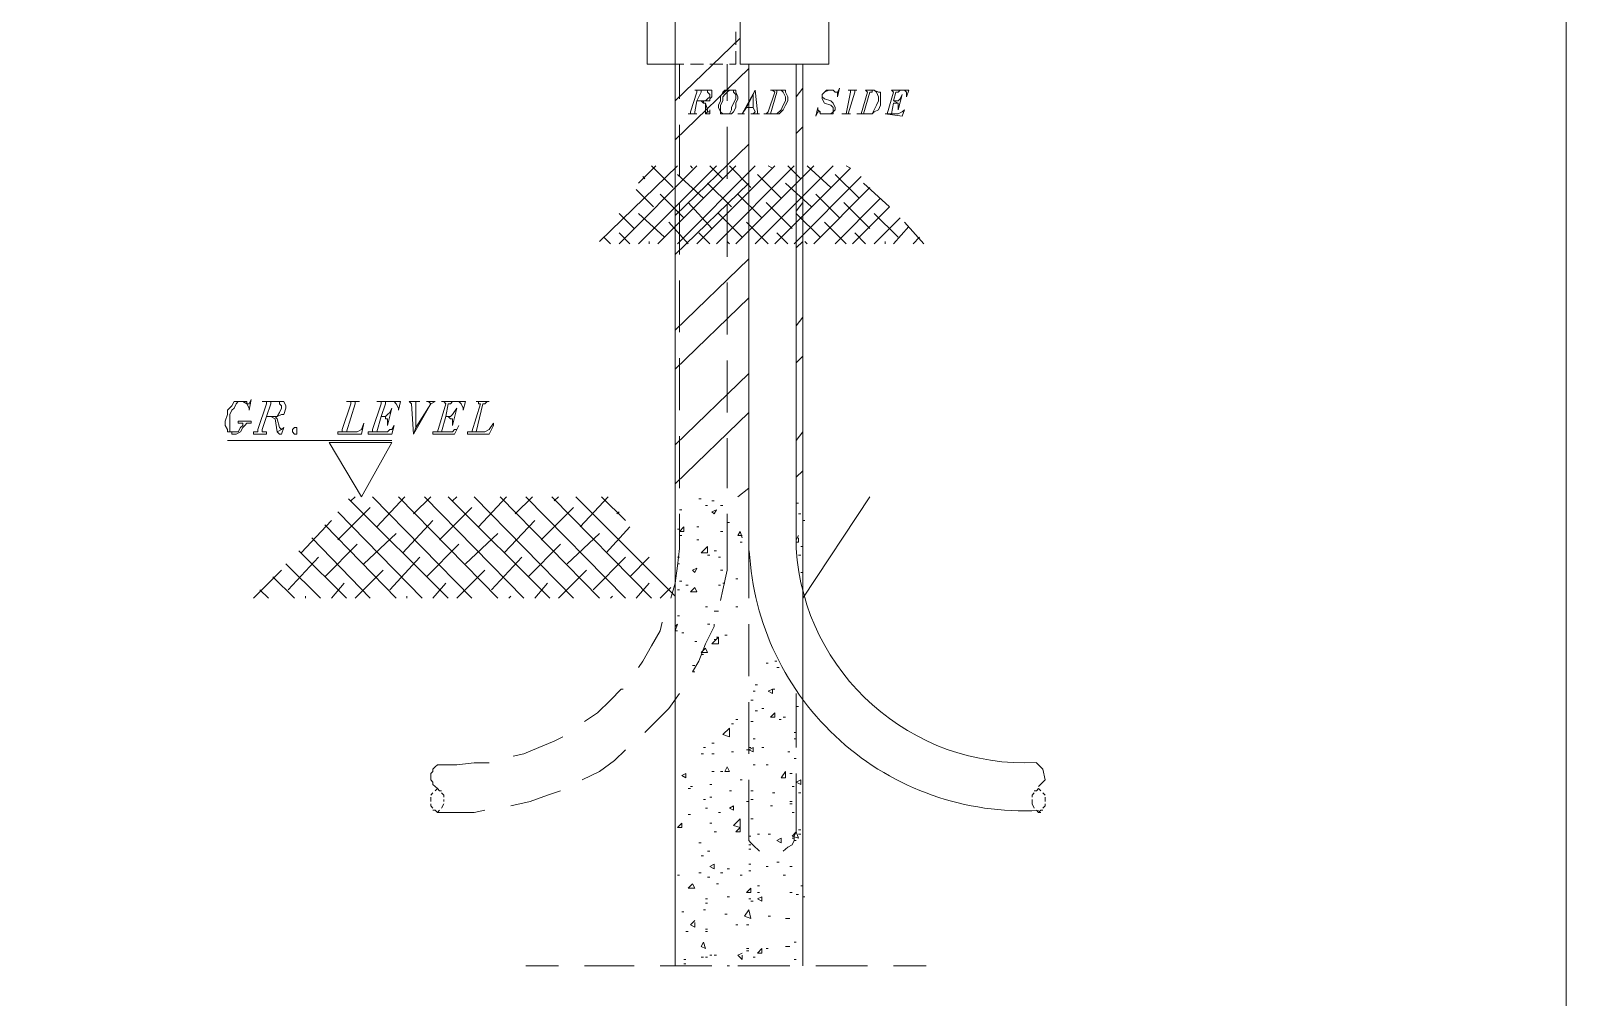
# Model space of a CAD drawing. Header units: inches. Extents: x 0.2 to 10.8, y 0.5 to 8.
# Drawn here: x 4.558 to 5.742, y 4.074 to 4.819 of the extents above; entities that cross this region are included whole.
import ezdxf

# ---------------------------------------------------------------- set-up
doc = ezdxf.new("R2010")
doc.units = ezdxf.units.IN
doc.header["$MEASUREMENT"] = 0
doc.layers.add('PDF_Geometry', color=7, linetype='Continuous')

msp = doc.modelspace()

# ---------------------------------------------------------------- linework, layer by layer
at = {"layer": 'PDF_Geometry', "lineweight": 13}
for points in [[(0.7617, 6.8167), (5.7417, 6.8167), (5.7417, 1.3367), (0.7617, 1.3367), (0.7617, 6.8167)], [(3.0667, 6.8167), (5.7417, 6.8167), (5.7417, 1.3367), (3.0667, 1.3367), (3.0667, 6.8167)], [(5.055, 4.0983), (5.055, 5.57)], [(5.0333, 4.7933), (5.0333, 5.385)], [(5.1733, 4.7933), (5.1733, 5.385)], [(5.105, 4.7933), (5.105, 4.8917)], [(5.1017, 4.8083), (5.1017, 4.8183)], [(5.055, 4.765), (5.105, 4.8133)], [(5.055, 4.7933), (5.0333, 4.7933)], [(5.0617, 4.7933), (5.055, 4.7933)], [(5.0583, 4.7667), (5.0583, 4.7933)], [(5.0767, 4.7933), (5.0667, 4.7933)], [(5.0917, 4.7933), (5.0817, 4.7933)], [(5.095, 4.765), (5.095, 4.7933)], [(5.1017, 4.7933), (5.0967, 4.7933)], [(5.1017, 4.7933), (5.1017, 4.8033)], [(5.105, 4.7933), (5.1733, 4.7933)], [(5.1117, 4.4167), (5.1117, 4.7933)], [(5.1483, 4.42), (5.1483, 4.7933)], [(5.1533, 4.7933), (5.1533, 4.0983)], [(5.055, 4.735), (5.1117, 4.79)], [(5.0717, 4.7733), (5.0717, 4.7733), (5.0717, 4.7717), (5.0667, 4.7567), (5.0667, 4.755), (5.065, 4.755), (5.065, 4.755), (5.065, 4.755), (5.0717, 4.755), (5.0717, 4.755), (5.07, 4.755), (5.07, 4.755), (5.07, 4.7567), (5.0717, 4.765), (5.075, 4.765), (5.0767, 4.765), (5.0783, 4.765), (5.0717, 4.765), (5.075, 4.7717), (5.075, 4.7733), (5.0767, 4.7733), (5.08, 4.7733), (5.0717, 4.7733)], [(5.08, 4.7733), (5.07, 4.7733), (5.07, 4.7733), (5.0717, 4.7733), (5.08, 4.7733), (5.08, 4.7717), (5.0817, 4.77), (5.0817, 4.7683), (5.08, 4.7667), (5.0783, 4.765), (5.0717, 4.765), (5.0783, 4.765), (5.0817, 4.765), (5.0817, 4.7667), (5.0833, 4.7683), (5.0833, 4.77), (5.0833, 4.7733), (5.08, 4.7733)], [(5.1, 4.7733), (5.0967, 4.7733), (5.0933, 4.7733), (5.0917, 4.7717), (5.09, 4.7683), (5.09, 4.765), (5.0883, 4.7617), (5.0883, 4.76), (5.09, 4.7567), (5.09, 4.755), (5.0917, 4.755), (5.0917, 4.755), (5.0917, 4.755), (5.09, 4.7567), (5.09, 4.7617), (5.0917, 4.765), (5.0917, 4.7683), (5.0933, 4.77), (5.095, 4.7717), (5.0967, 4.7733), (5.1, 4.7733)], [(5.1, 4.7733), (5.1, 4.7733), (5.1, 4.7717), (5.1017, 4.77), (5.1017, 4.7667), (5.1, 4.7633), (5.0983, 4.76), (5.0983, 4.7583), (5.0967, 4.755), (5.095, 4.755), (5.095, 4.755), (5.0917, 4.755), (5.0917, 4.755), (5.095, 4.755), (5.0983, 4.755), (5.1, 4.7567), (5.1017, 4.76), (5.1017, 4.7633), (5.1033, 4.7667), (5.1033, 4.7683), (5.1017, 4.7717), (5.1017, 4.7733), (5.1, 4.7733)], [(5.1167, 4.7733), (5.1167, 4.7733), (5.1067, 4.755), (5.105, 4.755), (5.1033, 4.755), (5.1033, 4.755), (5.1083, 4.755), (5.1083, 4.755), (5.1083, 4.755), (5.1067, 4.755), (5.11, 4.76), (5.115, 4.76), (5.11, 4.76), (5.115, 4.77), (5.1167, 4.7733)], [(5.1167, 4.7733), (5.115, 4.77), (5.115, 4.76), (5.11, 4.76), (5.115, 4.76), (5.1167, 4.7567), (5.115, 4.755), (5.115, 4.755), (5.1133, 4.755), (5.1133, 4.755), (5.12, 4.755), (5.12, 4.755), (5.1183, 4.755), (5.1183, 4.7567), (5.1183, 4.7567), (5.1167, 4.7733)], [(5.1367, 4.7733), (5.1283, 4.7733), (5.1283, 4.7733), (5.13, 4.7733), (5.1367, 4.7733), (5.1383, 4.7717), (5.14, 4.7683), (5.14, 4.765), (5.1383, 4.7617), (5.1367, 4.7583), (5.1333, 4.755), (5.1317, 4.755), (5.13, 4.755), (5.125, 4.755), (5.1233, 4.755), (5.1233, 4.755), (5.1317, 4.755), (5.135, 4.755), (5.1367, 4.7567), (5.1383, 4.7583), (5.14, 4.7617), (5.1417, 4.765), (5.1417, 4.7683), (5.14, 4.7717), (5.14, 4.7733), (5.1367, 4.7733)], [(5.13, 4.7733), (5.13, 4.7733), (5.1317, 4.7717), (5.1267, 4.7567), (5.125, 4.755), (5.125, 4.755), (5.13, 4.755), (5.1283, 4.755), (5.1283, 4.755), (5.1333, 4.7717), (5.1333, 4.7733), (5.135, 4.7733), (5.1367, 4.7733), (5.13, 4.7733)], [(5.1483, 4.7683), (5.1533, 4.775)], [(5.1767, 4.7733), (5.1717, 4.7733), (5.17, 4.7717), (5.1683, 4.77), (5.1683, 4.7683), (5.1683, 4.7667), (5.17, 4.7633), (5.175, 4.7617), (5.1767, 4.76), (5.1767, 4.7567), (5.175, 4.755), (5.1733, 4.755), (5.17, 4.755), (5.17, 4.755), (5.1733, 4.755), (5.1767, 4.755), (5.1767, 4.7567), (5.1783, 4.7583), (5.1783, 4.76), (5.1767, 4.7633), (5.175, 4.765), (5.17, 4.7667), (5.1683, 4.7683), (5.1683, 4.77), (5.17, 4.7717), (5.1733, 4.7733), (5.1767, 4.7733)], [(5.1767, 4.7733), (5.1767, 4.7733), (5.1783, 4.7717), (5.18, 4.7717), (5.18, 4.7717), (5.1783, 4.7717), (5.1767, 4.7733)], [(5.1817, 4.775), (5.18, 4.7717), (5.18, 4.7717), (5.18, 4.7717), (5.18, 4.77), (5.18, 4.7683), (5.18, 4.7683), (5.1817, 4.775)], [(5.195, 4.7733), (5.1883, 4.7733), (5.1883, 4.7733), (5.19, 4.7733), (5.19, 4.7733), (5.19, 4.7717), (5.1867, 4.755), (5.185, 4.755), (5.1833, 4.755), (5.1833, 4.755), (5.1833, 4.755), (5.19, 4.755), (5.19, 4.755), (5.19, 4.755), (5.1883, 4.755), (5.1883, 4.755), (5.1933, 4.7717), (5.1933, 4.7733), (5.195, 4.7733), (5.195, 4.7733)], [(5.2083, 4.7733), (5.2017, 4.7733), (5.2017, 4.7733), (5.2017, 4.7733), (5.2083, 4.7733), (5.21, 4.7717), (5.2117, 4.7683), (5.2117, 4.765), (5.21, 4.7617), (5.2083, 4.7583), (5.2067, 4.755), (5.2033, 4.755), (5.2017, 4.755), (5.1967, 4.755), (5.195, 4.755), (5.195, 4.755), (5.2033, 4.755), (5.2067, 4.755), (5.2083, 4.7567), (5.2117, 4.7583), (5.2133, 4.7617), (5.2133, 4.765), (5.2133, 4.7683), (5.2133, 4.7717), (5.2117, 4.7717), (5.2083, 4.7733)], [(5.2017, 4.7733), (5.2033, 4.7717), (5.2033, 4.7717), (5.1983, 4.755), (5.1983, 4.755), (5.1967, 4.755), (5.2017, 4.755), (5.2017, 4.755), (5.2, 4.755), (5.205, 4.7717), (5.2067, 4.7717), (5.2067, 4.7733), (5.2083, 4.7733), (5.2017, 4.7733)], [(5.2217, 4.7733), (5.2233, 4.7717), (5.2233, 4.7717), (5.2183, 4.755), (5.2183, 4.755), (5.2167, 4.755), (5.2217, 4.755), (5.2217, 4.755), (5.2217, 4.755), (5.2233, 4.7633), (5.2267, 4.7633), (5.2233, 4.765), (5.225, 4.7717), (5.2267, 4.7717), (5.2283, 4.7733), (5.2317, 4.7733), (5.2217, 4.7733)], [(5.235, 4.7733), (5.2217, 4.7733), (5.2217, 4.7733), (5.2217, 4.7733), (5.2317, 4.7733), (5.2333, 4.7717), (5.2333, 4.7717), (5.2333, 4.77), (5.2333, 4.7683), (5.2333, 4.7683), (5.235, 4.7733)], [(5.23, 4.77), (5.2283, 4.7667), (5.2267, 4.765), (5.2267, 4.765), (5.2233, 4.765), (5.2267, 4.7633), (5.2267, 4.7633), (5.2267, 4.7617), (5.2267, 4.7583), (5.23, 4.77)], [(5.0767, 4.765), (5.075, 4.765), (5.0767, 4.7633), (5.0783, 4.7633), (5.0783, 4.755), (5.08, 4.7567), (5.08, 4.7583), (5.0783, 4.7633), (5.0767, 4.7633), (5.0767, 4.765)], [(5.0817, 4.7583), (5.0817, 4.7583), (5.0817, 4.7583), (5.0817, 4.7567), (5.08, 4.7567), (5.0783, 4.755), (5.08, 4.755), (5.0817, 4.755), (5.0817, 4.7567), (5.0817, 4.7583)], [(5.165, 4.76), (5.165, 4.76), (5.1633, 4.7533), (5.165, 4.7567), (5.1667, 4.7567), (5.1667, 4.7567), (5.165, 4.7583), (5.165, 4.76)], [(5.2317, 4.7583), (5.23, 4.7567), (5.23, 4.7567), (5.2267, 4.755), (5.2267, 4.755), (5.2217, 4.755), (5.2167, 4.755), (5.2167, 4.755), (5.2167, 4.755), (5.23, 4.7533), (5.2317, 4.7583)], [(5.0583, 4.7067), (5.0583, 4.7467)], [(5.1667, 4.7567), (5.1667, 4.7567), (5.1667, 4.755), (5.17, 4.755), (5.17, 4.755), (5.1667, 4.755), (5.1667, 4.7567)], [(5.095, 4.705), (5.095, 4.745)], [(5.1483, 4.74), (5.1533, 4.745)], [(5.055, 4.6767), (5.1117, 4.7317)], [(4.9967, 4.6567), (5.0567, 4.715)], [(5.0117, 4.655), (5.0717, 4.715)], [(5.0267, 4.7017), (5.04, 4.715)], [(5.0267, 4.655), (5.0867, 4.715)], [(5.0533, 4.6983), (5.0367, 4.715)], [(5.0417, 4.655), (5.1017, 4.715)], [(5.0567, 4.655), (5.1167, 4.715)], [(5.0683, 4.7133), (5.0667, 4.715)], [(5.0717, 4.655), (5.1317, 4.715)], [(5.0917, 4.705), (5.0817, 4.715)], [(5.0867, 4.655), (5.1467, 4.715)], [(5.1133, 4.6983), (5.0967, 4.715)], [(5.1017, 4.655), (5.1617, 4.715)], [(5.1167, 4.655), (5.1767, 4.715)], [(5.13, 4.7133), (5.1267, 4.715)], [(5.1317, 4.655), (5.19, 4.7133)], [(5.1517, 4.705), (5.1417, 4.715)], [(5.175, 4.6983), (5.1567, 4.715)], [(5.19, 4.7133), (5.1867, 4.715)], [(5.0317, 4.705), (5.03, 4.7067)], [(5.055, 4.6467), (5.1117, 4.7017)], [(5.0767, 4.69), (5.0567, 4.7083)], [(5.0983, 4.6833), (5.08, 4.7017)], [(5.1367, 4.69), (5.1183, 4.7083)], [(5.16, 4.6833), (5.14, 4.7017)], [(5.1467, 4.655), (5.1983, 4.7067)], [(5.1617, 4.655), (5.205, 4.6983)], [(5.1967, 4.69), (5.1783, 4.7083)], [(5.22, 4.6833), (5.2, 4.7017)], [(5.0383, 4.6833), (5.025, 4.6967)], [(5.0617, 4.675), (5.0433, 4.6933)], [(5.0583, 4.6467), (5.0583, 4.6867)], [(5.0833, 4.6667), (5.065, 4.6867)], [(5.1217, 4.675), (5.1033, 4.6933)], [(5.145, 4.6667), (5.125, 4.6867)], [(5.1483, 4.68), (5.1533, 4.6867)], [(5.1817, 4.675), (5.1633, 4.6933)], [(5.1783, 4.655), (5.2133, 4.69)], [(5.205, 4.6667), (5.185, 4.6867)], [(5.0233, 4.6667), (5.0117, 4.6783)], [(5.0467, 4.66), (5.0267, 4.6783)], [(5.1067, 4.66), (5.0883, 4.6783)], [(5.095, 4.645), (5.095, 4.685)], [(5.1667, 4.66), (5.1483, 4.6783)], [(5.1917, 4.655), (5.22, 4.6833)], [(5.2267, 4.66), (5.2083, 4.6783)], [(5.2083, 4.655), (5.2283, 4.675)], [(5.02, 4.655), (5.0117, 4.6633)], [(5.065, 4.655), (5.05, 4.6717)], [(5.0817, 4.655), (5.0733, 4.6633)], [(5.1267, 4.655), (5.11, 4.6717)], [(5.1417, 4.655), (5.1333, 4.6633)], [(5.1867, 4.655), (5.17, 4.6717)], [(5.2017, 4.655), (5.1933, 4.6633)], [(5.2233, 4.655), (5.235, 4.6683)], [(5.2467, 4.655), (5.2317, 4.6717)], [(5.005, 4.655), (5, 4.66)], [(5.035, 4.655), (5.035, 4.6567)], [(5.0967, 4.655), (5.095, 4.6567)], [(5.1483, 4.6517), (5.1533, 4.6567)], [(5.1567, 4.655), (5.155, 4.6567)], [(5.2167, 4.655), (5.2167, 4.6567)], [(5.2383, 4.655), (5.2433, 4.66)], [(5.055, 4.5883), (5.1117, 4.6433)], [(5.0583, 4.5867), (5.0583, 4.6267)], [(5.095, 4.585), (5.095, 4.625)], [(5.055, 4.5583), (5.1117, 4.6133)], [(5.1483, 4.5917), (5.1533, 4.5983)], [(5.1483, 4.5633), (5.1533, 4.5683)], [(5.0583, 4.5267), (5.0583, 4.5667)], [(5.095, 4.525), (5.095, 4.565)], [(5.055, 4.5), (5.1117, 4.555)], [(4.7217, 4.5333), (4.7183, 4.5333), (4.715, 4.5333), (4.7133, 4.53), (4.71, 4.5267), (4.71, 4.5233), (4.7083, 4.5183), (4.7083, 4.515), (4.71, 4.5117), (4.71, 4.51), (4.7133, 4.51), (4.7133, 4.51), (4.7117, 4.51), (4.7117, 4.5133), (4.7117, 4.5183), (4.7117, 4.5233), (4.7133, 4.5267), (4.715, 4.5283), (4.7167, 4.5317), (4.7183, 4.5333), (4.7217, 4.5333)], [(4.7217, 4.5333), (4.7217, 4.5333), (4.725, 4.5317), (4.725, 4.5317), (4.725, 4.5317), (4.725, 4.5333), (4.7217, 4.5333)], [(4.7283, 4.535), (4.7267, 4.5317), (4.725, 4.5317), (4.725, 4.5317), (4.7267, 4.5283), (4.7267, 4.5267), (4.7267, 4.5267), (4.7283, 4.535)], [(4.7383, 4.5333), (4.74, 4.5333), (4.74, 4.5317), (4.7333, 4.5117), (4.7333, 4.51), (4.7317, 4.51), (4.73, 4.51), (4.73, 4.5083), (4.74, 4.5083), (4.74, 4.51), (4.7383, 4.51), (4.7367, 4.51), (4.7367, 4.5117), (4.74, 4.5217), (4.7433, 4.5217), (4.745, 4.5217), (4.7483, 4.5217), (4.74, 4.5217), (4.7433, 4.5317), (4.7433, 4.5333), (4.745, 4.5333), (4.75, 4.5333), (4.7383, 4.5333)], [(4.75, 4.5333), (4.7367, 4.5333), (4.7367, 4.5333), (4.7383, 4.5333), (4.75, 4.5333), (4.75, 4.5317), (4.7517, 4.53), (4.7517, 4.5283), (4.75, 4.525), (4.7483, 4.5217), (4.74, 4.5217), (4.7483, 4.5217), (4.7517, 4.5233), (4.7533, 4.5233), (4.755, 4.5283), (4.755, 4.53), (4.7533, 4.5333), (4.75, 4.5333)], [(4.8117, 4.5333), (4.8017, 4.5333), (4.8017, 4.5333), (4.8033, 4.5333), (4.805, 4.5333), (4.805, 4.5317), (4.7983, 4.5117), (4.7983, 4.51), (4.7967, 4.51), (4.8033, 4.51), (4.8017, 4.51), (4.8017, 4.51), (4.8083, 4.5317), (4.8083, 4.5333), (4.81, 4.5333), (4.8117, 4.5333)], [(4.8267, 4.5333), (4.8283, 4.5333), (4.8283, 4.5317), (4.8217, 4.5117), (4.8217, 4.51), (4.82, 4.51), (4.8267, 4.51), (4.825, 4.51), (4.825, 4.51), (4.8283, 4.5217), (4.8317, 4.5217), (4.8283, 4.5217), (4.8317, 4.5317), (4.8317, 4.5333), (4.8333, 4.5333), (4.8383, 4.5333), (4.8267, 4.5333)], [(4.8433, 4.5333), (4.825, 4.5333), (4.825, 4.5333), (4.8267, 4.5333), (4.8383, 4.5333), (4.84, 4.5317), (4.84, 4.5317), (4.8417, 4.5283), (4.8417, 4.5267), (4.8417, 4.5267), (4.8433, 4.5333)], [(4.8583, 4.5333), (4.85, 4.5333), (4.85, 4.5333), (4.85, 4.5333), (4.8517, 4.5317), (4.8533, 4.5083), (4.855, 4.5133), (4.855, 4.5317), (4.855, 4.5333), (4.8567, 4.5333), (4.8583, 4.5333)], [(4.87, 4.5333), (4.8633, 4.5333), (4.8633, 4.5333), (4.865, 4.5333), (4.8667, 4.5317), (4.855, 4.5133), (4.8533, 4.5083), (4.8533, 4.5083), (4.8667, 4.5317), (4.87, 4.5333), (4.87, 4.5333)], [(4.8767, 4.5333), (4.8783, 4.5317), (4.8783, 4.5317), (4.8717, 4.51), (4.8717, 4.51), (4.87, 4.51), (4.8767, 4.51), (4.875, 4.51), (4.875, 4.51), (4.8783, 4.5217), (4.88, 4.5217), (4.8783, 4.5217), (4.88, 4.5317), (4.8817, 4.5317), (4.8833, 4.5333), (4.8883, 4.5333), (4.8767, 4.5333)], [(4.8933, 4.5333), (4.875, 4.5333), (4.875, 4.5333), (4.8767, 4.5333), (4.8883, 4.5333), (4.89, 4.5317), (4.89, 4.5317), (4.8917, 4.5283), (4.8917, 4.5267), (4.8917, 4.5267), (4.8933, 4.5333)], [(4.9117, 4.5333), (4.9017, 4.5333), (4.9017, 4.5333), (4.9033, 4.5333), (4.9033, 4.5317), (4.905, 4.5317), (4.8983, 4.51), (4.8983, 4.51), (4.8967, 4.51), (4.9033, 4.51), (4.9017, 4.51), (4.9017, 4.51), (4.9067, 4.5317), (4.9083, 4.5317), (4.91, 4.5333), (4.9117, 4.5333)], [(4.745, 4.5217), (4.7433, 4.5217), (4.7467, 4.52), (4.7467, 4.52), (4.7483, 4.51), (4.7517, 4.5117), (4.75, 4.5133), (4.7483, 4.52), (4.7467, 4.5217), (4.745, 4.5217)], [(4.8367, 4.5283), (4.835, 4.525), (4.8333, 4.5233), (4.8317, 4.5217), (4.8283, 4.5217), (4.8317, 4.5217), (4.8317, 4.52), (4.8333, 4.52), (4.8333, 4.515), (4.8367, 4.5283)], [(4.8867, 4.5283), (4.8833, 4.5233), (4.8817, 4.5217), (4.8817, 4.5217), (4.8783, 4.5217), (4.88, 4.5217), (4.8817, 4.52), (4.8833, 4.52), (4.8833, 4.515), (4.8867, 4.5283)], [(5.055, 4.47), (5.1117, 4.525)], [(4.7283, 4.5183), (4.7183, 4.5183), (4.7183, 4.5167), (4.72, 4.5167), (4.7217, 4.5167), (4.7217, 4.515), (4.72, 4.5133), (4.7183, 4.51), (4.7167, 4.51), (4.7133, 4.51), (4.7133, 4.51), (4.7133, 4.5083), (4.7167, 4.5083), (4.72, 4.51), (4.7217, 4.5133), (4.7233, 4.515), (4.725, 4.5167), (4.7267, 4.5167), (4.7283, 4.5167), (4.7283, 4.5183)], [(4.7533, 4.5133), (4.7533, 4.5133), (4.7533, 4.5133), (4.7517, 4.5117), (4.7517, 4.5117), (4.7483, 4.51), (4.75, 4.5083), (4.7517, 4.5083), (4.7533, 4.5133)], [(4.7633, 4.51), (4.7633, 4.5083), (4.7617, 4.5083), (4.76, 4.51), (4.76, 4.5117), (4.7617, 4.5133), (4.7633, 4.5133), (4.7633, 4.5117), (4.7633, 4.51)], [(4.815, 4.5167), (4.8133, 4.5117), (4.81, 4.51), (4.8083, 4.51), (4.8033, 4.51), (4.7967, 4.51), (4.795, 4.51), (4.795, 4.5083), (4.8133, 4.5083), (4.815, 4.5167)], [(4.8383, 4.515), (4.8367, 4.5117), (4.835, 4.5117), (4.8333, 4.51), (4.8317, 4.51), (4.8267, 4.51), (4.82, 4.51), (4.8183, 4.51), (4.8183, 4.5083), (4.8367, 4.5083), (4.8383, 4.515)], [(4.8883, 4.515), (4.8867, 4.5117), (4.885, 4.5117), (4.8833, 4.51), (4.8817, 4.51), (4.8767, 4.51), (4.87, 4.51), (4.8683, 4.51), (4.8683, 4.5083), (4.885, 4.5083), (4.8883, 4.515)], [(4.915, 4.5167), (4.9117, 4.5117), (4.9083, 4.51), (4.9067, 4.51), (4.9033, 4.51), (4.8967, 4.51), (4.895, 4.51), (4.895, 4.5083), (4.9117, 4.5083), (4.915, 4.515), (4.915, 4.5167)], [(5.1483, 4.5033), (5.1533, 4.51)], [(4.8367, 4.5033), (4.71, 4.5033)], [(4.8367, 4.5017), (4.8133, 4.46), (4.7883, 4.5017)], [(4.7883, 4.5017), (4.8367, 4.5017), (4.8133, 4.46), (4.7883, 4.5017)], [(5.0583, 4.4667), (5.0583, 4.5067)], [(5.095, 4.4667), (5.095, 4.505)], [(5.1483, 4.475), (5.1533, 4.48)], [(5.1033, 4.46), (5.1117, 4.4667)], [(4.795, 4.4267), (4.82, 4.4517)], [(4.88, 4.3817), (4.8033, 4.4583)], [(4.805, 4.4567), (4.8083, 4.46)], [(4.8983, 4.3817), (4.8217, 4.46)], [(4.825, 4.4367), (4.8467, 4.46)], [(4.9183, 4.3817), (4.8417, 4.46)], [(4.8533, 4.4467), (4.8667, 4.46)], [(4.9383, 4.3817), (4.8617, 4.46)], [(4.8733, 4.4267), (4.8983, 4.4517)], [(4.9583, 4.3817), (4.88, 4.46)], [(4.8833, 4.4567), (4.8867, 4.46)], [(4.9767, 4.3817), (4.9, 4.46)], [(4.9033, 4.4367), (4.925, 4.46)], [(4.9967, 4.3817), (4.92, 4.46)], [(4.9317, 4.4467), (4.945, 4.46)], [(5.0167, 4.3817), (4.94, 4.46)], [(4.9517, 4.4267), (4.9767, 4.4517)], [(5.0367, 4.3817), (4.96, 4.46)], [(4.9617, 4.4567), (4.965, 4.46)], [(5.055, 4.3833), (4.9783, 4.46)], [(4.9817, 4.4367), (5.0033, 4.46)], [(5.0167, 4.4417), (4.9983, 4.46)], [(5.0583, 4.45), (5.06, 4.45)], [(5.0733, 4.4583), (5.075, 4.4583)], [(5.0783, 4.4533), (5.08, 4.4533)], [(5.0833, 4.4567), (5.085, 4.4567)], [(5.0833, 4.4483), (5.0867, 4.45)], [(5.085, 4.4467), (5.0867, 4.45)], [(5.09, 4.4533), (5.0917, 4.4533)], [(5.1483, 4.455), (5.15, 4.455)], [(5.205, 4.46), (5.1533, 4.3817)], [(4.7667, 4.4167), (4.79, 4.4417)], [(4.84, 4.3817), (4.785, 4.4383)], [(4.86, 4.3817), (4.795, 4.4483)], [(4.845, 4.4167), (4.8683, 4.4417)], [(4.9233, 4.4167), (4.9467, 4.4417)], [(5.01, 4.4467), (5.0117, 4.4483)], [(5.0517, 4.3817), (5.055, 4.3933), (5.0567, 4.4067), (5.0583, 4.42), (5.0583, 4.4467)], [(5.0833, 4.4483), (5.085, 4.4467)], [(5.095, 4.4167), (5.095, 4.4467)], [(5.095, 4.44), (5.0967, 4.44)], [(5.15, 4.4467), (5.1517, 4.4467)], [(5.1533, 4.4417), (5.155, 4.4417)], [(4.82, 4.3817), (4.775, 4.4283)], [(4.815, 4.4083), (4.84, 4.4317)], [(4.8933, 4.4083), (4.9183, 4.4317)], [(4.9717, 4.4083), (4.9967, 4.4317)], [(5.0017, 4.4167), (5.02, 4.4367)], [(5.0567, 4.435), (5.0583, 4.435)], [(5.0583, 4.4333), (5.0617, 4.4367)], [(5.0583, 4.4333), (5.0617, 4.4333)], [(5.0583, 4.43), (5.06, 4.43)], [(5.0617, 4.4333), (5.0617, 4.4367)], [(5.0717, 4.4367), (5.0733, 4.4367)], [(5.0717, 4.4267), (5.0733, 4.4267)], [(5.09, 4.4333), (5.0917, 4.4333)], [(5.1033, 4.43), (5.105, 4.4333)], [(5.1033, 4.43), (5.1067, 4.43)], [(5.1067, 4.4283), (5.105, 4.4333)], [(5.1483, 4.4267), (5.15, 4.43)], [(5.15, 4.425), (5.15, 4.4283)], [(4.8017, 4.3817), (4.765, 4.4183)], [(4.785, 4.3983), (4.81, 4.4233)], [(4.8633, 4.3983), (4.8883, 4.4233)], [(4.9417, 4.3983), (4.9667, 4.4233)], [(5.075, 4.4167), (5.08, 4.4217)], [(5.08, 4.4217), (5.08, 4.4167), (5.075, 4.4167)], [(5.075, 4.4167), (5.0767, 4.4167)], [(5.08, 4.415), (5.0817, 4.415)], [(5.085, 4.4183), (5.0867, 4.4183)], [(5.09, 4.38), (5.0917, 4.3883), (5.095, 4.4033), (5.095, 4.4167)], [(5.105, 4.425), (5.1067, 4.425)], [(5.1117, 4.3817), (5.1117, 4.4167)], [(5.1483, 4.425), (5.15, 4.425)], [(5.15, 4.415), (5.1517, 4.415)], [(5.1517, 4.4217), (5.1533, 4.4217)], [(4.73, 4.3817), (4.7517, 4.4033)], [(4.7817, 4.3817), (4.755, 4.4083)], [(4.7567, 4.3883), (4.78, 4.4133)], [(4.8083, 4.3817), (4.83, 4.4033)], [(4.835, 4.3883), (4.8583, 4.4133)], [(4.8867, 4.3817), (4.9083, 4.4033)], [(4.9133, 4.3883), (4.9367, 4.4133)], [(4.965, 4.3817), (4.9867, 4.4033)], [(4.9917, 4.3883), (5.0167, 4.4133)], [(5.02, 4.3983), (5.035, 4.4133)], [(5.0567, 4.4133), (5.0583, 4.4133)], [(5.0567, 4.4083), (5.0583, 4.4083)], [(5.0683, 4.4033), (5.0717, 4.405)], [(5.0683, 4.4033), (5.07, 4.4017)], [(5.07, 4.4017), (5.0717, 4.405)], [(5.0883, 4.4133), (5.09, 4.4133)], [(5.09, 4.4033), (5.0917, 4.4033)], [(4.7617, 4.3817), (4.745, 4.3983)], [(4.79, 4.3817), (4.8, 4.3933)], [(4.8683, 4.3817), (4.8783, 4.3933)], [(4.9467, 4.3817), (4.9567, 4.3933)], [(5.025, 4.3817), (5.035, 4.3933)], [(5.0583, 4.395), (5.06, 4.395)], [(5.0633, 4.3917), (5.065, 4.3917)], [(5.0883, 4.3917), (5.09, 4.3917)], [(5.0917, 4.3933), (5.0933, 4.3933)], [(5.1017, 4.3967), (5.1033, 4.3967)], [(5.1517, 4.4017), (5.1533, 4.4017)], [(4.7417, 4.3817), (4.735, 4.3883)], [(4.77, 4.3817), (4.77, 4.3833)], [(4.8483, 4.3817), (4.8483, 4.3833)], [(4.9267, 4.3817), (4.9283, 4.3833)], [(5.005, 4.3817), (5.0067, 4.3833)], [(5.0433, 4.3817), (5.0517, 4.39)], [(5.0567, 4.3883), (5.0583, 4.3883)], [(5.0667, 4.3867), (5.07, 4.39)], [(5.0667, 4.3867), (5.0717, 4.3867)], [(5.0717, 4.3867), (5.07, 4.39)], [(5.0567, 4.3683), (5.0583, 4.3683)], [(5.0783, 4.375), (5.08, 4.375)], [(5.085, 4.3717), (5.0867, 4.3717)], [(5.0867, 4.3717), (5.0883, 4.3717)], [(5.1017, 4.375), (5.1033, 4.375)], [(5.0267, 4.3283), (5.03, 4.3333), (5.0367, 4.345), (5.0433, 4.3567), (5.045, 4.3633)], [(5.055, 4.36), (5.0567, 4.3617)], [(5.055, 4.3567), (5.0567, 4.3617)], [(5.055, 4.3567), (5.0567, 4.3567)], [(5.06, 4.355), (5.0617, 4.355)], [(5.0683, 4.325), (5.0733, 4.3333), (5.0783, 4.3467), (5.085, 4.36), (5.085, 4.3617)], [(5.08, 4.3617), (5.0817, 4.3617)], [(5.1117, 4.3217), (5.1117, 4.3617)], [(5.07, 4.3483), (5.0717, 4.3483)], [(5.075, 4.34), (5.0783, 4.3433)], [(5.08, 4.34), (5.0783, 4.3433)], [(5.0833, 4.3467), (5.0883, 4.3517)], [(5.0833, 4.3467), (5.0883, 4.3467)], [(5.085, 4.35), (5.0867, 4.35)], [(5.0867, 4.3517), (5.0883, 4.3517)], [(5.0883, 4.3467), (5.0883, 4.3517)], [(5.0933, 4.3533), (5.095, 4.3533)], [(5.075, 4.34), (5.08, 4.34)], [(5.075, 4.3383), (5.0767, 4.3383)], [(5.125, 4.3317), (5.1267, 4.3317)], [(5.1317, 4.3333), (5.1333, 4.3333)], [(5.0683, 4.33), (5.07, 4.33)], [(5.0683, 4.325), (5.07, 4.325)], [(5.1333, 4.3283), (5.135, 4.3283)], [(4.985, 4.2867), (4.995, 4.2933), (5.005, 4.3033), (5.0133, 4.3117), (5.015, 4.3117)], [(5.0317, 4.2783), (5.04, 4.2867), (5.05, 4.2967), (5.0583, 4.3083)], [(5.115, 4.31), (5.1167, 4.31)], [(5.1167, 4.315), (5.1183, 4.315)], [(5.1267, 4.31), (5.13, 4.3117)], [(5.1267, 4.31), (5.13, 4.3083)], [(5.13, 4.3083), (5.13, 4.3117)], [(5.13, 4.3117), (5.1317, 4.3117)], [(5.1483, 4.2667), (5.1483, 4.3083)], [(5.1117, 4.2617), (5.1117, 4.3017)], [(5.1133, 4.3033), (5.115, 4.3033)], [(5.1217, 4.2967), (5.1233, 4.2967)], [(5.1483, 4.2983), (5.15, 4.2983)], [(5.0983, 4.285), (5.1, 4.285)], [(5.1017, 4.2883), (5.1033, 4.2883)], [(5.1133, 4.2867), (5.115, 4.2867)], [(5.1167, 4.295), (5.1183, 4.295)], [(5.1283, 4.29), (5.1317, 4.2933)], [(5.1283, 4.29), (5.1317, 4.29)], [(5.1317, 4.29), (5.1317, 4.2933)], [(5.135, 4.2883), (5.1367, 4.2883)], [(5.1383, 4.29), (5.14, 4.29)], [(4.93, 4.26), (4.9383, 4.2617), (4.95, 4.2667), (4.9617, 4.2717), (4.9683, 4.275)], [(5.0917, 4.2767), (5.0967, 4.2817)], [(5.0917, 4.2767), (5.0967, 4.275)], [(5.0967, 4.275), (5.0967, 4.2817)], [(5.115, 4.2733), (5.1167, 4.2733)], [(5.1467, 4.2783), (5.1483, 4.2783)], [(5.1467, 4.2733), (5.1483, 4.2733)], [(4.9833, 4.2417), (4.9967, 4.2483), (5.0083, 4.2567), (5.0167, 4.265)], [(5.075, 4.2617), (5.0767, 4.2617)], [(5.0767, 4.2667), (5.0783, 4.2667)], [(5.0833, 4.27), (5.085, 4.27)], [(5.0833, 4.2617), (5.085, 4.2617)], [(5.0983, 4.2633), (5.1, 4.2633)], [(5.11, 4.265), (5.1117, 4.265)], [(5.1117, 4.265), (5.115, 4.2667)], [(5.1117, 4.2667), (5.1133, 4.2667)], [(5.1117, 4.265), (5.115, 4.2633)], [(5.115, 4.2633), (5.115, 4.2667)], [(5.1217, 4.2667), (5.1233, 4.2667)], [(5.1417, 4.2633), (5.1433, 4.2633)], [(4.8733, 4.2533), (4.8717, 4.2533), (4.87, 4.2517), (4.8683, 4.25), (4.8683, 4.2483), (4.8667, 4.2467), (4.8667, 4.245), (4.8667, 4.2433), (4.8667, 4.2417), (4.8683, 4.24), (4.8683, 4.2383), (4.87, 4.2367), (4.8717, 4.235)], [(4.8733, 4.2533), (4.8867, 4.2533), (4.9, 4.255), (4.9117, 4.255)], [(5.0833, 4.2483), (5.085, 4.2483)], [(5.09, 4.2483), (5.0917, 4.2483)], [(5.0933, 4.2483), (5.095, 4.2517)], [(5.0933, 4.2483), (5.0967, 4.2483)], [(5.0967, 4.2483), (5.095, 4.2517)], [(5.115, 4.2533), (5.1167, 4.2533)], [(5.125, 4.2533), (5.1267, 4.2533)], [(5.1367, 4.2433), (5.14, 4.2483)], [(5.14, 4.2433), (5.14, 4.2483)], [(5.1467, 4.2583), (5.1483, 4.2583)], [(5.335, 4.2367), (5.34, 4.2417), (5.3383, 4.25), (5.3333, 4.255)], [(5.06, 4.245), (5.0633, 4.2467)], [(5.06, 4.245), (5.0633, 4.2433)], [(5.0633, 4.2433), (5.0633, 4.2467)], [(5.0667, 4.2367), (5.0683, 4.2367)], [(5.0817, 4.2383), (5.0833, 4.2383)], [(5.105, 4.2417), (5.1067, 4.2417)], [(5.1117, 4.2067), (5.1117, 4.2417)], [(5.1367, 4.2433), (5.14, 4.2433)], [(5.1433, 4.2467), (5.145, 4.2467)], [(5.145, 4.2367), (5.1467, 4.2367)], [(5.1483, 4.205), (5.1483, 4.2467)], [(5.1483, 4.24), (5.1517, 4.2417)], [(5.1483, 4.24), (5.1517, 4.2383)], [(5.1517, 4.2383), (5.1517, 4.2417)], [(4.8683, 4.2317), (4.8667, 4.23)], [(4.8667, 4.2283), (4.8667, 4.2267), (4.8667, 4.225)], [(4.8717, 4.235), (4.87, 4.2333)], [(4.875, 4.2333), (4.8733, 4.2333), (4.8717, 4.235)], [(4.8767, 4.2283), (4.8767, 4.23), (4.875, 4.2317)], [(4.8767, 4.225), (4.8767, 4.2267)], [(4.9283, 4.2217), (4.9433, 4.225), (4.9567, 4.23), (4.9667, 4.2333)], [(5.065, 4.235), (5.0667, 4.235)], [(5.0767, 4.2267), (5.0783, 4.2267)], [(5.0817, 4.2283), (5.0833, 4.2283)], [(5.0967, 4.2333), (5.0983, 4.2333)], [(5.11, 4.225), (5.1117, 4.225)], [(5.1133, 4.2333), (5.115, 4.2333)], [(5.1133, 4.2267), (5.115, 4.2267)], [(5.13, 4.2317), (5.1317, 4.2317)], [(5.1433, 4.225), (5.145, 4.225)], [(5.15, 4.2317), (5.1517, 4.2317)], [(5.3317, 4.2317), (5.33, 4.23), (5.33, 4.2283)], [(5.33, 4.2267), (5.33, 4.225), (5.33, 4.2233)], [(5.335, 4.235), (5.3333, 4.2333), (5.3317, 4.2333)], [(5.3367, 4.2333), (5.335, 4.235)], [(5.34, 4.23), (5.3383, 4.2317)], [(5.34, 4.225), (5.34, 4.2267), (5.34, 4.2283)], [(4.8667, 4.2233), (4.8667, 4.2217), (4.8683, 4.22)], [(4.8683, 4.2183), (4.87, 4.2183), (4.8717, 4.2167), (4.8733, 4.2183)], [(4.8717, 4.2167), (4.885, 4.2167), (4.9, 4.2167), (4.9083, 4.2183)], [(4.8717, 4.2167), (4.8733, 4.2167)], [(4.875, 4.22), (4.8767, 4.2233)], [(5.065, 4.215), (5.0667, 4.215)], [(5.0783, 4.22), (5.08, 4.22)], [(5.0883, 4.2167), (5.09, 4.2167)], [(5.0967, 4.22), (5.1, 4.2217)], [(5.0967, 4.22), (5.1, 4.2183)], [(5.1, 4.2183), (5.1, 4.2217)], [(5.1283, 4.2217), (5.13, 4.2217)], [(5.1433, 4.2233), (5.145, 4.2233)], [(5.145, 4.2167), (5.1467, 4.2167)], [(5.33, 4.2233), (5.3317, 4.22)], [(5.3333, 4.2183), (5.335, 4.2167), (5.3367, 4.2183), (5.3383, 4.2183)], [(5.335, 4.2167), (5.3367, 4.2167)], [(5.3383, 4.22), (5.34, 4.2217), (5.34, 4.2233)], [(5.0567, 4.205), (5.06, 4.2083)], [(5.0567, 4.205), (5.06, 4.205)], [(5.06, 4.205), (5.06, 4.2083)], [(5.0817, 4.2083), (5.0833, 4.2083)], [(5.085, 4.2017), (5.0867, 4.2017)], [(5.1, 4.2067), (5.105, 4.2117)], [(5.1, 4.2067), (5.105, 4.205)], [(5.1017, 4.2017), (5.105, 4.205)], [(5.1017, 4.2017), (5.105, 4.2017)], [(5.105, 4.205), (5.105, 4.2117)], [(5.105, 4.2017), (5.105, 4.205)], [(5.1117, 4.2067), (5.1117, 4.2033), (5.1117, 4.2), (5.1117, 4.195), (5.1133, 4.1933), (5.1167, 4.19), (5.1183, 4.1883), (5.12, 4.1867)], [(5.1133, 4.2117), (5.115, 4.2117)], [(5.1383, 4.1867), (5.1417, 4.19), (5.145, 4.1917), (5.1467, 4.195), (5.1467, 4.1983), (5.1483, 4.2017), (5.1483, 4.205)], [(5.145, 4.1983), (5.1483, 4.2017)], [(5.15, 4.1967), (5.1483, 4.2017)], [(5.15, 4.2033), (5.1517, 4.2033)], [(5.0733, 4.1933), (5.075, 4.1933)], [(5.1117, 4.1983), (5.1133, 4.1983)], [(5.1117, 4.1917), (5.1133, 4.1917)], [(5.1183, 4.2), (5.12, 4.2)], [(5.1267, 4.2), (5.1283, 4.2)], [(5.1333, 4.195), (5.1367, 4.1967)], [(5.1333, 4.195), (5.1367, 4.1933)], [(5.1367, 4.1933), (5.1367, 4.1967)], [(5.145, 4.1983), (5.15, 4.1967)], [(5.145, 4.1967), (5.1467, 4.1967)], [(5.1467, 4.195), (5.1483, 4.195)], [(5.15, 4.2), (5.1517, 4.2)], [(5.075, 4.1833), (5.0767, 4.1833)], [(5.08, 4.1867), (5.0817, 4.1867)], [(5.1117, 4.1883), (5.1133, 4.1883)], [(5.1333, 4.1783), (5.135, 4.1783)], [(5.0567, 4.1683), (5.0583, 4.1683)], [(5.0733, 4.17), (5.075, 4.17)], [(5.08, 4.1667), (5.0817, 4.1667)], [(5.0817, 4.175), (5.085, 4.1767)], [(5.0817, 4.175), (5.085, 4.1733)], [(5.085, 4.1733), (5.085, 4.1767)], [(5.09, 4.17), (5.0917, 4.17)], [(5.095, 4.1733), (5.0967, 4.1733)], [(5.105, 4.1683), (5.1067, 4.1683)], [(5.1117, 4.1767), (5.1133, 4.1767)], [(5.1117, 4.1717), (5.1133, 4.1717)], [(5.125, 4.175), (5.1267, 4.175)], [(5.1383, 4.1683), (5.14, 4.1683)], [(5.1433, 4.175), (5.145, 4.175)], [(5.065, 4.1583), (5.0683, 4.1617)], [(5.065, 4.1583), (5.07, 4.1583)], [(5.07, 4.1583), (5.0683, 4.1617)], [(5.0867, 4.1617), (5.0883, 4.1617)], [(5.11, 4.155), (5.1133, 4.1583)], [(5.11, 4.155), (5.1133, 4.155)], [(5.1133, 4.155), (5.1133, 4.1583)], [(5.1183, 4.16), (5.12, 4.16)], [(5.1183, 4.155), (5.12, 4.155)], [(5.1433, 4.155), (5.145, 4.155)], [(5.1517, 4.16), (5.1533, 4.16)], [(5.0767, 4.1417), (5.0783, 4.1417)], [(5.0783, 4.15), (5.08, 4.15)], [(5.0783, 4.1467), (5.08, 4.1467)], [(5.095, 4.1517), (5.0967, 4.1517)], [(5.1117, 4.15), (5.1133, 4.15)], [(5.1133, 4.1483), (5.115, 4.1483)], [(5.1183, 4.15), (5.1217, 4.1517)], [(5.1183, 4.15), (5.1217, 4.1483)], [(5.1217, 4.1483), (5.1217, 4.1517)], [(5.1483, 4.1533), (5.15, 4.1533)], [(5.1533, 4.1517), (5.155, 4.1517)], [(5.1533, 4.1517), (5.155, 4.1517)], [(5.06, 4.14), (5.0617, 4.14)], [(5.0667, 4.13), (5.07, 4.1333)], [(5.0667, 4.13), (5.07, 4.1283)], [(5.07, 4.1283), (5.07, 4.1317)], [(5.0933, 4.1383), (5.095, 4.1383)], [(5.1017, 4.13), (5.1033, 4.13)], [(5.1083, 4.1367), (5.1117, 4.1417), (5.1133, 4.135)], [(5.1083, 4.1367), (5.1133, 4.135)], [(5.11, 4.13), (5.1117, 4.13)], [(5.1267, 4.1367), (5.1283, 4.1367)], [(5.14, 4.135), (5.1417, 4.135)], [(5.1417, 4.135), (5.1433, 4.135)], [(5.0633, 4.125), (5.065, 4.125)], [(5.0783, 4.1267), (5.08, 4.1267)], [(5.0783, 4.125), (5.08, 4.125)], [(5.075, 4.1133), (5.0767, 4.1167)], [(5.075, 4.1133), (5.0783, 4.1117)], [(5.0783, 4.1117), (5.0767, 4.1167)], [(5.0817, 4.1067), (5.0833, 4.1067)], [(5.085, 4.1067), (5.0867, 4.1067)], [(5.1033, 4.1067), (5.1067, 4.1083)], [(5.1033, 4.1067), (5.1067, 4.1033)], [(5.1067, 4.1033), (5.1067, 4.1067)], [(5.11, 4.1117), (5.1117, 4.1117)], [(5.11, 4.11), (5.1117, 4.11)], [(5.1183, 4.1083), (5.1217, 4.1117)], [(5.1183, 4.1083), (5.1217, 4.1083)], [(5.1217, 4.1083), (5.1217, 4.1117)], [(5.125, 4.1117), (5.1267, 4.1117)], [(5.14, 4.1133), (5.1417, 4.1133)], [(5.1417, 4.1133), (5.1433, 4.1133)], [(5.1467, 4.1167), (5.1483, 4.1167)], [(4.94, 4.0983), (4.965, 4.0983)], [(4.985, 4.0983), (5.0233, 4.0983)], [(5.0433, 4.0983), (5.0833, 4.0983)], [(5.0617, 4.1033), (5.0633, 4.1033)], [(5.0617, 4.1), (5.0633, 4.1)], [(5.075, 4.105), (5.0767, 4.105)], [(5.0783, 4.105), (5.08, 4.105)], [(5.095, 4.0983), (5.0967, 4.0983)], [(5.1033, 4.0983), (5.1433, 4.0983)], [(5.115, 4.105), (5.1167, 4.105)], [(5.125, 4.0983), (5.1267, 4.0983)], [(5.1467, 4.1033), (5.1483, 4.1033)], [(5.1633, 4.0983), (5.2033, 4.0983)], [(5.2233, 4.0983), (5.2483, 4.0983)]]:
    msp.add_lwpolyline(points, dxfattribs=at)
for centre, radius, start, end in [((5.3234, 4.4295), 0.2116, 183.008, 273.1325), ((5.3244, 4.4315), 0.1766, 183.7492, 272.9093)]:
    msp.add_arc(centre, radius, start, end, dxfattribs=at)

doc.saveas('drawing.dxf')
